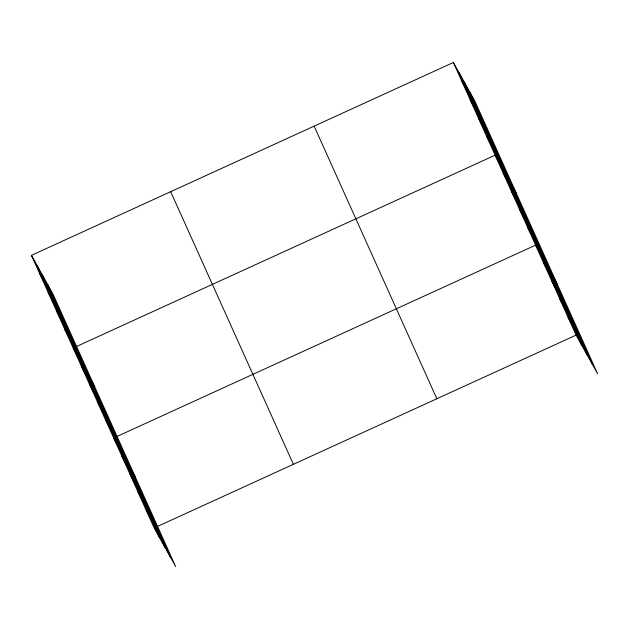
<?xml version="1.0" encoding="UTF-8"?>
<svg xmlns="http://www.w3.org/2000/svg" width="629" height="629" viewBox="0 0 629 629"><rect width="100%" height="100%" fill="white"/><g stroke="black" fill="none" stroke-linecap="round" stroke-linejoin="round"><path stroke-width="0.94" d="M31.45 255.327L52.907 293.885L175.617 566.509L154.16 527.951L31.45 255.327L453.383 62.491L474.84 101.049L597.55 373.673L576.093 335.115L453.383 62.491M74.898 347.232L73.168 348.018L94.633 386.576M76.628 346.437L495.102 155.19L516.566 193.74M116.263 436.801L535.594 245.153L557.058 283.703M156.755 526.764L576.093 335.115M461.725 81.031L467.292 91.024M470.067 99.571L475.634 109.564M478.417 118.11L483.976 128.104M486.76 136.65L492.318 146.643M503.2 173.179L508.767 183.173M511.298 191.169L516.865 201.162M519.397 209.166L524.963 219.159M527.495 227.155L533.062 237.149M543.692 263.142L549.259 273.135M551.798 281.139L557.357 291.133M559.896 299.129L565.455 309.122M567.995 317.126L573.554 327.119M39.792 273.867L45.359 283.86M48.142 292.406L53.701 302.4M56.484 310.946L62.043 320.939M64.826 329.478L70.385 339.471M81.267 366.015L86.833 376.008M89.365 384.005L94.932 393.998M97.464 402.002L103.03 411.995M105.57 419.991L111.129 429.984M113.668 437.988L135.125 476.538M121.767 455.978L127.325 465.971M129.865 473.975L135.424 483.96M137.963 491.964L143.522 501.958M146.062 509.954L151.62 519.947M469.596 91.622L592.306 364.246M464.186 81.912L586.896 354.536M458.942 72.484L581.652 345.109M314.146 126.13L436.856 398.755M170.687 191.696L293.397 464.312M47.662 284.457L170.373 557.082M42.261 274.747L164.963 547.372M37.009 265.32L159.719 537.944"/></g></svg>
